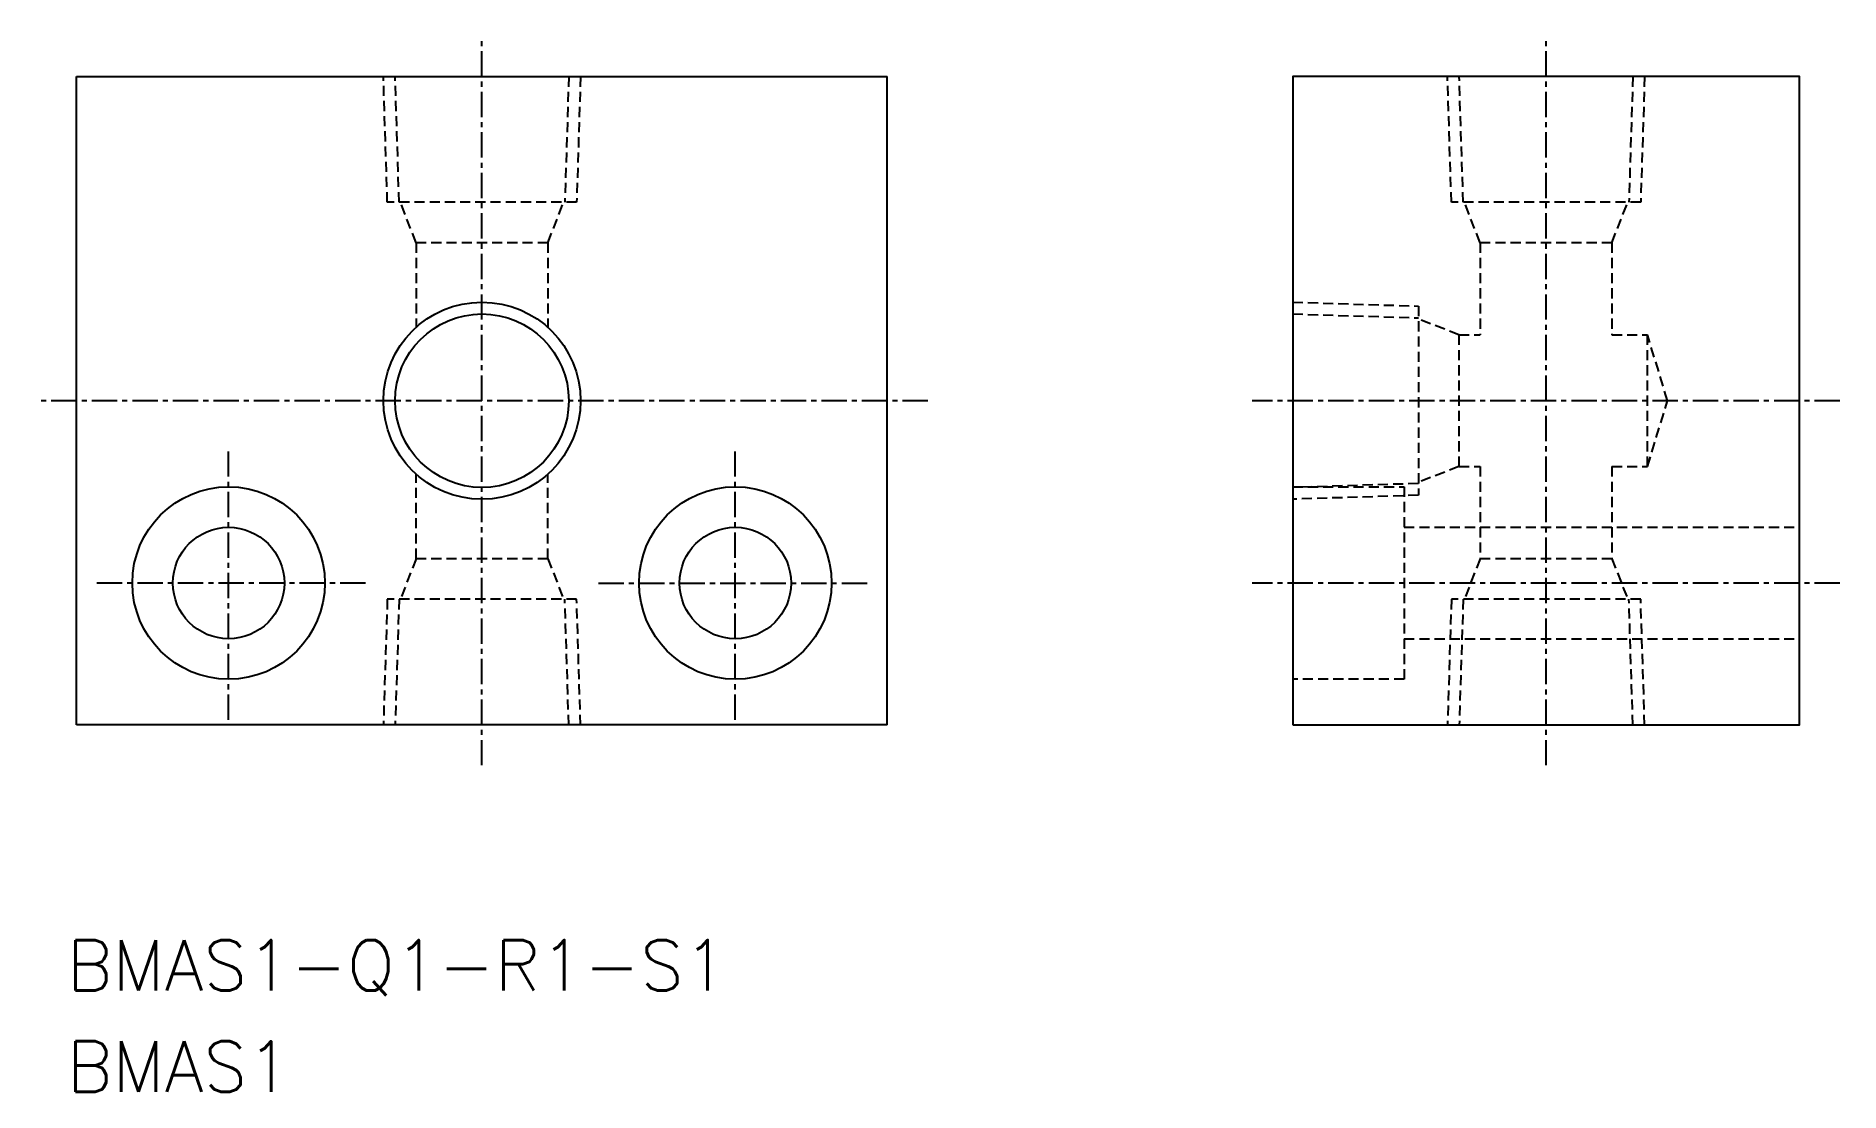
# Model space of a CAD drawing. Extents: x 98 to 187, y 70.9 to 123.
import ezdxf
from ezdxf.enums import TextEntityAlignment as Align

# ---------------------------------------------------------------- set-up
doc = ezdxf.new("R2010")
doc.units = 0
doc.linetypes.add('CENTER', pattern=[2, 1.25, -0.25, 0.25, -0.25])
doc.linetypes.add('DASHED', pattern=[0.75, 0.5, -0.25])
doc.layers.get('0').update_dxf_attribs({"linetype": 'CONTINUOUS'})
doc.layers.add('CENTER', color=1, linetype='CENTER')
doc.styles.get("Standard").update_dxf_attribs({"font": 'txt.shx', "bigfont": 'extfont.shx'})

msp = doc.modelspace()

# ---------------------------------------------------------------- linework, layer by layer
at = {"color": 7, "linetype": 'CONTINUOUS'}
for p, q in [((100, 121), (140, 121)), ((100, 89), (100, 121)), ((140, 89), (140, 121)), ((140, 89), (100, 89))]:
    msp.add_line(p, q, dxfattribs=at)
at = {"color": 3, "linetype": 'DASHED'}
for p, q in [((115.33, 114.8), (115.136, 121)), ((115.911, 114.8), (115.717, 121)), ((124.283, 121), (124.089, 114.8)), ((124.864, 121), (124.67, 114.8)), ((167.83, 114.8), (167.636, 121)), ((168.411, 114.8), (168.217, 121)), ((176.783, 121), (176.589, 114.8)), ((177.364, 121), (177.17, 114.8)), ((124.67, 114.8), (115.33, 114.8)), ((116.75, 112.8), (115.968, 114.8)), ((123.25, 112.8), (124.032, 114.8)), ((177.17, 114.8), (167.83, 114.8)), ((169.25, 112.8), (168.468, 114.8)), ((175.75, 112.8), (176.532, 114.8)), ((123.25, 112.8), (116.75, 112.8)), ((116.75, 112.8), (116.75, 108.619)), ((123.25, 112.8), (123.25, 108.619)), ((175.75, 112.8), (169.25, 112.8)), ((169.25, 112.8), (169.25, 108.25)), ((175.75, 112.8), (175.75, 108.25)), ((160, 109.864), (166.2, 109.67)), ((166.2, 109.67), (166.2, 100.33)), ((160, 109.283), (166.2, 109.089)), ((168.2, 108.25), (166.2, 109.032)), ((168.2, 108.25), (168.2, 101.75)), ((168.2, 108.25), (169.25, 108.25)), ((175.75, 108.25), (177.5, 108.25)), ((178.5, 105), (177.5, 108.25)), ((177.5, 101.75), (177.5, 108.25)), ((177.5, 101.75), (178.5, 105)), ((168.2, 101.75), (166.2, 100.968)), ((168.2, 101.75), (169.25, 101.75)), ((169.25, 101.75), (169.25, 97.2)), ((175.75, 101.75), (177.5, 101.75)), ((175.75, 101.75), (175.75, 97.2)), ((116.75, 97.2), (116.75, 101.381)), ((123.25, 97.2), (123.25, 101.381)), ((166.2, 100.911), (160, 100.717)), ((160, 100.75), (165.5, 100.75)), ((165.5, 100.75), (165.5, 91.25)), ((166.2, 100.33), (160, 100.136)), ((165.5, 98.75), (185, 98.75)), ((116.75, 97.2), (115.968, 95.2)), ((123.25, 97.2), (116.75, 97.2)), ((123.25, 97.2), (124.032, 95.2)), ((169.25, 97.2), (168.468, 95.2)), ((175.75, 97.2), (169.25, 97.2)), ((175.75, 97.2), (176.532, 95.2)), ((115.33, 95.2), (115.136, 89)), ((124.67, 95.2), (115.33, 95.2)), ((115.911, 95.2), (115.717, 89)), ((124.283, 89), (124.089, 95.2)), ((124.864, 89), (124.67, 95.2)), ((167.83, 95.2), (167.636, 89)), ((177.17, 95.2), (167.83, 95.2)), ((168.411, 95.2), (168.217, 89)), ((176.783, 89), (176.589, 95.2)), ((177.364, 89), (177.17, 95.2)), ((165.5, 93.25), (185, 93.25)), ((165.5, 91.25), (160, 91.25))]:
    msp.add_line(p, q, dxfattribs=at)
at = {"color": 7, "linetype": 'CONTINUOUS'}
msp.add_lwpolyline([(160, 89), (185, 89), (185, 121), (160, 121)], close=True, dxfattribs=at)
at = {"color": 3, "linetype": 'CONTINUOUS'}
msp.add_circle((120, 105), 4.864, dxfattribs=at)
at = {"color": 7, "linetype": 'CONTINUOUS'}
for centre, radius in [((120, 105), 4.283), ((107.5, 96), 4.75), ((132.5, 96), 4.75), ((107.5, 96), 2.75), ((132.5, 96), 2.75)]:
    msp.add_circle(centre, radius, dxfattribs=at)
at = {"layer": 'CENTER', "color": 1, "linetype": 'CENTER'}
for p, q in [((120, 87), (120, 123)), ((172.5, 87), (172.5, 123)), ((142, 105), (98, 105)), ((187, 105), (158, 105)), ((107.5, 89.25), (107.5, 102.75)), ((132.5, 89.25), (132.5, 102.75)), ((114.25, 96), (100.75, 96)), ((125.75, 96), (139.25, 96)), ((187, 96), (158, 96))]:
    msp.add_line(p, q, dxfattribs=at)

# ---------------------------------------------------------------- texts
at = {"color": 7, "linetype": 'CONTINUOUS'}
for s, p in [('BMAS1-Q1-R1-S1', (99.522, 77.127)), ('BMAS1', (99.522, 72.127))]:
    msp.add_text(s, height=2.5, dxfattribs=at).set_placement(p, align=Align.MIDDLE_LEFT)

doc.saveas('drawing.dxf')
